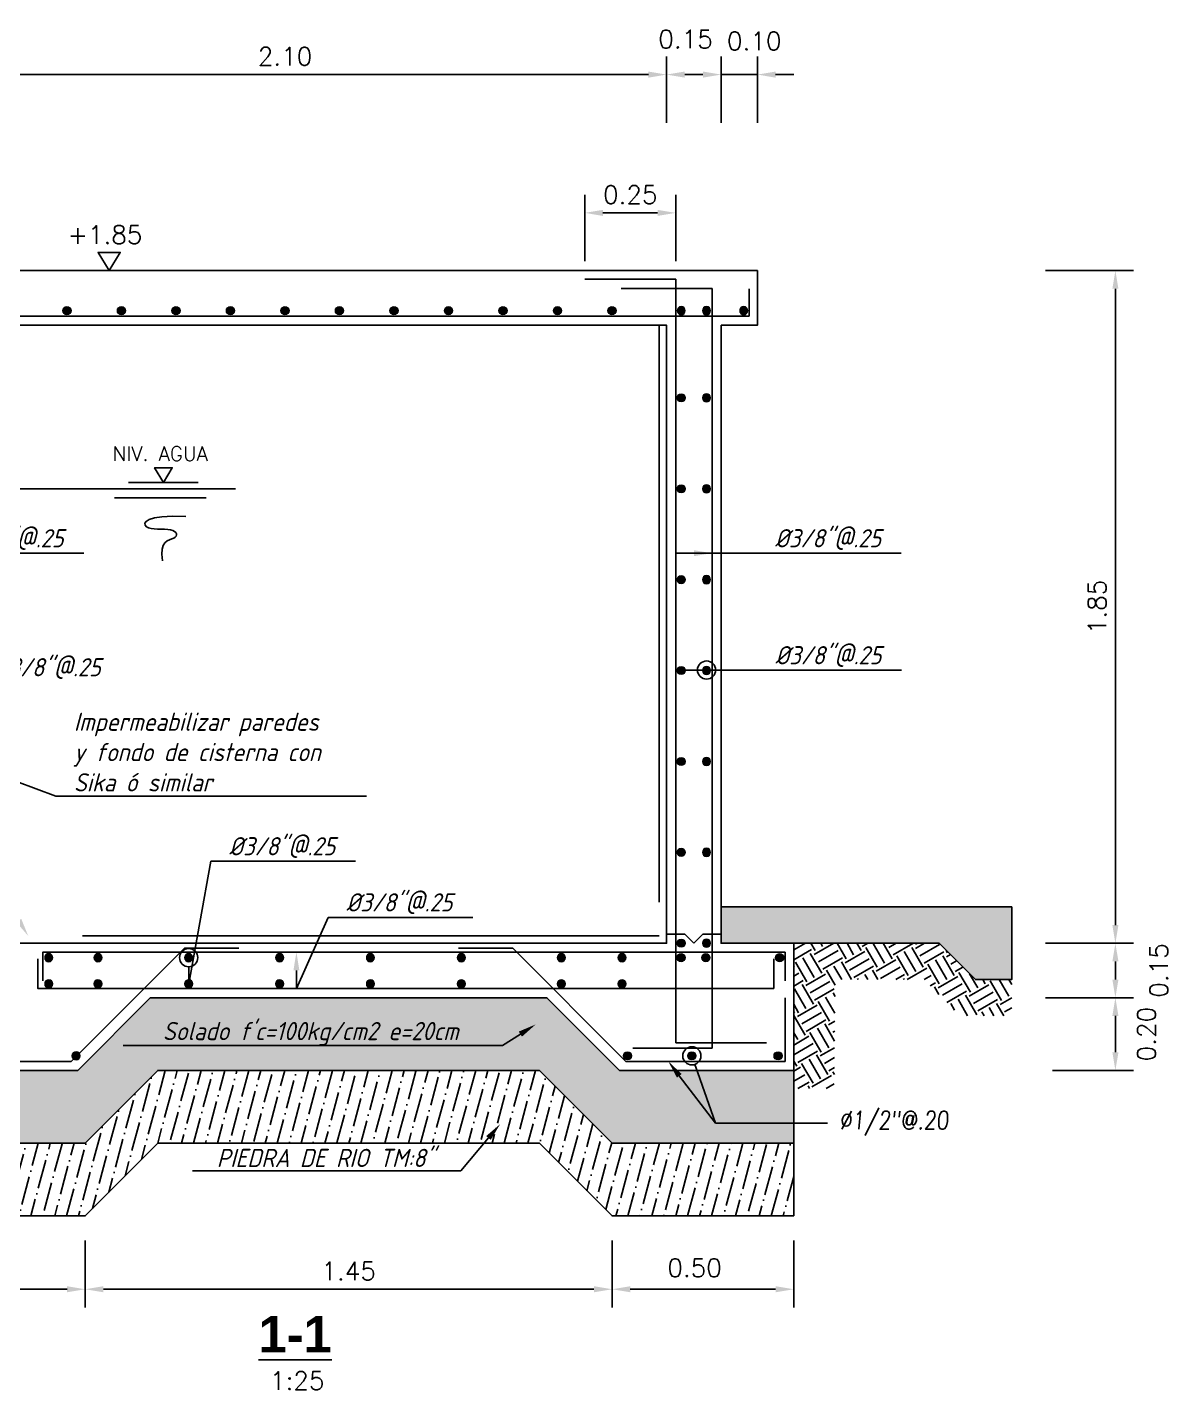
# Model space of a CAD drawing. Header units: metres. Extents: x -90 to 2507, y -28 to 972.
# Drawn here: x -73.542 to -70.395, y -6.942 to -3.194 of the extents above; entities that cross this region are included whole.
import ezdxf
from ezdxf import colors
from ezdxf.entities.mleader import LeaderData, LeaderLine
from ezdxf.enums import TextEntityAlignment as Align
from ezdxf.math import Vec2, Vec3

# ---------------------------------------------------------------- set-up
doc = ezdxf.new("R2010")
doc.units = ezdxf.units.M
doc.linetypes.add('HIDDEN', pattern=[9.525, 6.35, -3.175])
for name, color, linetype in [('A-NIVELES', 7, 'Continuous'), ('A-PISO', 9, 'Continuous'), ('C-CASCO-01', 1, 'Continuous'), ('C-FIERRO-04', 4, 'Continuous'), ('G-achurado', 9, 'Continuous'), ('G-acotado', 8, 'Continuous'), ('G-proyecciones', 2, 'HIDDEN'), ('G-textos-notas', 7, 'Continuous'), ('G-textos-titulos', 4, 'Continuous')]:
    doc.layers.add(name, color=color, linetype=linetype)
doc.layers.add('C - SECCIONES - REFUERZOS', color=8, linetype='Continuous', lineweight=20)
doc.styles.add('01COTAS', font='romans.shx')
doc.styles.add('2-NOTAS', font='romans.shx', dxfattribs={"height": 0.004})
doc.styles.add('25-NOTAS', font='romans.shx', dxfattribs={"height": 0.05})
doc.styles.add('25-TITULO', font='arialbd.ttf', dxfattribs={"height": 0.1})
doc.styles.add('PRISMA-TEXTOS-GENERALES', font='isocp.shx', dxfattribs={"oblique": 15})
doc.styles.add('ROMANS', font='romans.shx')
doc.dimstyles.new('DIM-25-PLANTA', dxfattribs={"dimscale": 0.025, "dimtxt": 2, "dimasz": 2, "dimexe": 2, "dimexo": 2, "dimgap": 1, "dimtad": 1, "dimzin": 1, "dimdsep": 46, "dimtxsty": '01COTAS', "dimcen": 25, "dimclrd": 256, "dimclre": 256, "dimclrt": 7, "dimadec": 0, "dimazin": 0, "dimtfac": 1, "dimtmove": 2, "dimatfit": 3, "dimfxl": 1, "dimtolj": 1, "dimtzin": 0, "dimarcsym": 0})

# ---------------------------------------------------------------- blocks, each defined once
blk = doc.blocks.new('_DotBlank')
at = {"color": 0, "linetype": 'ByBlock', "lineweight": -2}
blk.add_line((-0.5, 0), (-1, 0), dxfattribs=at)
blk.add_circle((0, 0), 0.5, dxfattribs=at)
blk = doc.blocks.new('*D352')
at = {"layer": 'Defpoints', "color": 0, "transparency": 16777216}
for p in [(-70.7896, -5.8639), (-70.5472, -5.8639), (-70.77, -6.0639)]:
    blk.add_point(p, dxfattribs=at)
at = {"layer": 'G-acotado', "lineweight": -2, "transparency": 16777216}
for p, q in [((-70.7396, -5.8639), (-70.4972, -5.8639)), ((-70.5472, -6.0139), (-70.5472, -5.9139)), ((-70.72, -6.0639), (-70.4972, -6.0639))]:
    blk.add_line(p, q, dxfattribs=at)
at = {"layer": 'G-acotado', "transparency": 16777216}
for points in [[(-70.5555, -5.9139), (-70.5388, -5.9139), (-70.5472, -5.8639)], [(-70.5555, -6.0139), (-70.5388, -6.0139), (-70.5472, -6.0639)]]:
    blk.add_solid(points, dxfattribs=at)
at = {"layer": 'G-acotado', "color": 7, "transparency": 16777216, "insert": (-70.4616, -5.9639), "char_height": 0.05, "attachment_point": 5, "rotation": 90, "style": '01COTAS'}
blk.add_mtext('\\A1;0.20', dxfattribs=at)
blk = doc.blocks.new('*D353')
at = {"layer": 'Defpoints', "color": 0, "transparency": 16777216}
for p in [(-70.7896, -5.7139), (-70.5472, -5.7139), (-70.7896, -5.8639)]:
    blk.add_point(p, dxfattribs=at)
at = {"layer": 'G-acotado', "lineweight": -2, "transparency": 16777216}
for p, q in [((-70.7396, -5.7139), (-70.4972, -5.7139)), ((-70.5472, -5.8139), (-70.5472, -5.7639)), ((-70.7396, -5.8639), (-70.4972, -5.8639))]:
    blk.add_line(p, q, dxfattribs=at)
at = {"layer": 'G-acotado', "transparency": 16777216}
for points in [[(-70.5555, -5.7639), (-70.5388, -5.7639), (-70.5472, -5.7139)], [(-70.5555, -5.8139), (-70.5388, -5.8139), (-70.5472, -5.8639)]]:
    blk.add_solid(points, dxfattribs=at)
at = {"layer": 'G-acotado', "color": 7, "transparency": 16777216, "insert": (-70.4276, -5.7889), "char_height": 0.05, "attachment_point": 5, "rotation": 90, "style": '01COTAS'}
blk.add_mtext('\\A1;0.15', dxfattribs=at)
blk = doc.blocks.new('PUNTO FIERRO')
at = {"layer": 'C - SECCIONES - REFUERZOS', "const_width": 0.0125}
blk.add_lwpolyline([(-0.00625, 0, 1), (0.00625, 0, 1)], format="xyb", close=True, dxfattribs=at)
at = {"layer": 'C - SECCIONES - REFUERZOS'}
blk.add_circle((0, 0), 0.0125, dxfattribs=at)
blk = doc.blocks.new('*D359')
at = {"layer": 'Defpoints', "color": 0, "transparency": 16777216}
for p in [(-74.2324, -6.482), (-73.3824, -6.482), (-73.3824, -6.6657)]:
    blk.add_point(p, dxfattribs=at)
at = {"layer": 'G-acotado', "lineweight": -2, "transparency": 16777216}
for p, q in [((-74.2324, -6.532), (-74.2324, -6.7157)), ((-73.3824, -6.532), (-73.3824, -6.7157)), ((-74.1824, -6.6657), (-73.4324, -6.6657))]:
    blk.add_line(p, q, dxfattribs=at)
at = {"layer": 'G-acotado', "transparency": 16777216}
for points in [[(-74.1824, -6.6574), (-74.1824, -6.6741), (-74.2324, -6.6657)], [(-73.4324, -6.6574), (-73.4324, -6.6741), (-73.3824, -6.6657)]]:
    blk.add_solid(points, dxfattribs=at)
at = {"layer": 'G-acotado', "color": 7, "transparency": 16777216, "insert": (-73.8074, -6.6157), "char_height": 0.05, "attachment_point": 5, "style": '01COTAS'}
blk.add_mtext('\\A1;0.85', dxfattribs=at)
blk = doc.blocks.new('ARTIGAL EST E01E35 160414 MUROS REVISADOS$0$PUNTO FIERRO')
at = {"layer": 'C - SECCIONES - REFUERZOS', "const_width": 0.0125}
blk.add_lwpolyline([(-0.00625, 0, 1), (0.00625, 0, 1)], format="xyb", close=True, dxfattribs=at)
at = {"layer": 'C - SECCIONES - REFUERZOS'}
blk.add_circle((0, 0), 0.0125, dxfattribs=at)
blk = doc.blocks.new('REFUERZO')
at = {"layer": 'C - SECCIONES - REFUERZOS'}
blk.add_circle((-120.1774, -135.1279), 0.0112, dxfattribs=at)
at = {"layer": 'C - SECCIONES - REFUERZOS', "xscale": 0.900000000372529, "yscale": 0.900000000372529, "zscale": 0.900000000372529, "rotation": 180}
blk.add_blockref('ARTIGAL EST E01E35 160414 MUROS REVISADOS$0$PUNTO FIERRO', (-120.1774, -135.1279), dxfattribs=at)
blk = doc.blocks.new('*D360')
at = {"layer": 'Defpoints', "color": 0, "transparency": 16777216}
for p in [(-71.9324, -6.482), (-71.4324, -6.482), (-71.9324, -6.6657)]:
    blk.add_point(p, dxfattribs=at)
at = {"layer": 'G-acotado', "lineweight": -2, "transparency": 16777216}
for p, q in [((-71.9324, -6.532), (-71.9324, -6.7157)), ((-71.4324, -6.532), (-71.4324, -6.7157)), ((-71.4824, -6.6657), (-71.8824, -6.6657))]:
    blk.add_line(p, q, dxfattribs=at)
at = {"layer": 'G-acotado', "transparency": 16777216}
for points in [[(-71.8824, -6.6574), (-71.8824, -6.6741), (-71.9324, -6.6657)], [(-71.4824, -6.6574), (-71.4824, -6.6741), (-71.4324, -6.6657)]]:
    blk.add_solid(points, dxfattribs=at)
at = {"layer": 'G-acotado', "color": 7, "transparency": 16777216, "insert": (-71.7052, -6.6069), "char_height": 0.05, "attachment_point": 5, "style": '01COTAS'}
blk.add_mtext('\\A1;0.50', dxfattribs=at)
blk = doc.blocks.new('*D361')
at = {"layer": 'Defpoints', "color": 0, "transparency": 16777216}
for p in [(-73.3824, -6.482), (-71.9324, -6.482), (-71.9324, -6.6657)]:
    blk.add_point(p, dxfattribs=at)
at = {"layer": 'G-acotado', "lineweight": -2, "transparency": 16777216}
for p, q in [((-73.3824, -6.532), (-73.3824, -6.7157)), ((-71.9324, -6.532), (-71.9324, -6.7157)), ((-73.3324, -6.6657), (-71.9824, -6.6657))]:
    blk.add_line(p, q, dxfattribs=at)
at = {"layer": 'G-acotado', "transparency": 16777216}
for points in [[(-73.3324, -6.6574), (-73.3324, -6.6741), (-73.3824, -6.6657)], [(-71.9824, -6.6574), (-71.9824, -6.6741), (-71.9324, -6.6657)]]:
    blk.add_solid(points, dxfattribs=at)
at = {"layer": 'G-acotado', "color": 7, "transparency": 16777216, "insert": (-72.6574, -6.6157), "char_height": 0.05, "attachment_point": 5, "style": '01COTAS'}
blk.add_mtext('\\A1;1.45', dxfattribs=at)
blk = doc.blocks.new('*D374')
at = {"layer": 'Defpoints', "color": 0, "transparency": 16777216}
for p in [(-71.7824, -3.3246), (-73.8824, -3.5073), (-71.7824, -3.5073)]:
    blk.add_point(p, dxfattribs=at)
at = {"layer": 'G-acotado', "lineweight": -2, "transparency": 16777216}
for p, q in [((-73.8824, -3.4573), (-73.8824, -3.2746)), ((-71.7824, -3.4573), (-71.7824, -3.2746)), ((-73.8324, -3.3246), (-71.8324, -3.3246))]:
    blk.add_line(p, q, dxfattribs=at)
at = {"layer": 'G-acotado', "transparency": 16777216}
for points in [[(-73.8324, -3.3163), (-73.8324, -3.333), (-73.8824, -3.3246)], [(-71.8324, -3.3163), (-71.8324, -3.333), (-71.7824, -3.3246)]]:
    blk.add_solid(points, dxfattribs=at)
at = {"layer": 'G-acotado', "color": 7, "transparency": 16777216, "insert": (-72.8324, -3.2746), "char_height": 0.05, "attachment_point": 5, "style": '01COTAS'}
blk.add_mtext('\\A1;2.10', dxfattribs=at)
blk = doc.blocks.new('*D377')
at = {"layer": 'Defpoints', "color": 0, "transparency": 16777216}
for p in [(-70.7896, -3.8639), (-70.5472, -3.8639), (-70.7896, -5.7139)]:
    blk.add_point(p, dxfattribs=at)
at = {"layer": 'G-acotado', "lineweight": -2, "transparency": 16777216}
for p, q in [((-70.7396, -3.8639), (-70.4972, -3.8639)), ((-70.5472, -5.6639), (-70.5472, -3.9139)), ((-70.7396, -5.7139), (-70.4972, -5.7139))]:
    blk.add_line(p, q, dxfattribs=at)
at = {"layer": 'G-acotado', "transparency": 16777216}
for points in [[(-70.5555, -3.9139), (-70.5388, -3.9139), (-70.5472, -3.8639)], [(-70.5555, -5.6639), (-70.5388, -5.6639), (-70.5472, -5.7139)]]:
    blk.add_solid(points, dxfattribs=at)
at = {"layer": 'G-acotado', "color": 7, "transparency": 16777216, "insert": (-70.5972, -4.7889), "char_height": 0.05, "attachment_point": 5, "rotation": 90, "style": '01COTAS'}
blk.add_mtext('\\A1;1.85', dxfattribs=at)
blk = doc.blocks.new('*D564')
at = {"layer": 'Defpoints', "color": 0, "transparency": 16777216}
for p in [(-72.0074, -3.705), (-72.0074, -3.8877), (-71.7574, -3.8877)]:
    blk.add_point(p, dxfattribs=at)
at = {"layer": 'G-acotado', "lineweight": -2, "transparency": 16777216}
for p, q in [((-72.0074, -3.8377), (-72.0074, -3.655)), ((-71.7574, -3.8377), (-71.7574, -3.655)), ((-71.8074, -3.705), (-71.9574, -3.705))]:
    blk.add_line(p, q, dxfattribs=at)
at = {"layer": 'G-acotado', "transparency": 16777216}
for points in [[(-71.9574, -3.6967), (-71.9574, -3.7134), (-72.0074, -3.705)], [(-71.8074, -3.6967), (-71.8074, -3.7134), (-71.7574, -3.705)]]:
    blk.add_solid(points, dxfattribs=at)
at = {"layer": 'G-acotado', "color": 7, "transparency": 16777216, "insert": (-71.8824, -3.655), "char_height": 0.05, "attachment_point": 5, "style": '01COTAS'}
blk.add_mtext('\\A1;0.25', dxfattribs=at)
blk = doc.blocks.new('*D357')
at = {"layer": 'Defpoints', "color": 0, "transparency": 16777216}
for p in [(-71.7824, -3.3246), (-71.7824, -3.5073), (-71.6324, -3.5073)]:
    blk.add_point(p, dxfattribs=at)
at = {"layer": 'G-acotado', "lineweight": -2, "transparency": 16777216}
for p, q in [((-71.7824, -3.4573), (-71.7824, -3.2746)), ((-71.6324, -3.4573), (-71.6324, -3.2746)), ((-71.6824, -3.3246), (-71.7324, -3.3246))]:
    blk.add_line(p, q, dxfattribs=at)
at = {"layer": 'G-acotado', "transparency": 16777216}
for points in [[(-71.7324, -3.3163), (-71.7324, -3.333), (-71.7824, -3.3246)], [(-71.6824, -3.3163), (-71.6824, -3.333), (-71.6324, -3.3246)]]:
    blk.add_solid(points, dxfattribs=at)
at = {"layer": 'G-acotado', "color": 7, "transparency": 16777216, "insert": (-71.7302, -3.2272), "char_height": 0.05, "attachment_point": 5, "style": '01COTAS'}
blk.add_mtext('\\A1;0.15', dxfattribs=at)
blk = doc.blocks.new('*D358')
at = {"layer": 'Defpoints', "color": 0, "transparency": 16777216}
for p in [(-71.6324, -3.3246), (-71.6324, -3.5073), (-71.5324, -3.5073)]:
    blk.add_point(p, dxfattribs=at)
at = {"layer": 'G-acotado', "lineweight": -2, "transparency": 16777216}
for p, q in [((-71.6324, -3.4573), (-71.6324, -3.2746)), ((-71.5324, -3.4573), (-71.5324, -3.2746)), ((-71.6824, -3.3246), (-71.7324, -3.3246)), ((-71.5324, -3.3246), (-71.6324, -3.3246)), ((-71.4824, -3.3246), (-71.4324, -3.3246))]:
    blk.add_line(p, q, dxfattribs=at)
at = {"layer": 'G-acotado', "transparency": 16777216}
for points in [[(-71.6824, -3.3163), (-71.6824, -3.333), (-71.6324, -3.3246)], [(-71.4824, -3.3163), (-71.4824, -3.333), (-71.5324, -3.3246)]]:
    blk.add_solid(points, dxfattribs=at)
at = {"layer": 'G-acotado', "color": 7, "transparency": 16777216, "insert": (-71.5412, -3.2323), "char_height": 0.05, "attachment_point": 5, "style": '01COTAS'}
blk.add_mtext('\\A1;0.10', dxfattribs=at)
blk = doc.blocks.new('NIVEL-CORTE')
at = {"color": 1}
blk.add_line((-4.79, 0), (4.79, 0), dxfattribs=at)
blk.add_lwpolyline([(0, 0), (-1.22, 2.01), (1.22, 2.01), (0, 0)])
at = {"style": 'ROMANS'}
blk.add_attdef('+1.50', text='', height=2, dxfattribs=at).set_placement((-0.45, 2.95), align=Align.CENTER)

msp = doc.modelspace()

# ---------------------------------------------------------------- hatches: boundary and pattern name
at = {"layer": 'G-achurado'}
h = msp.add_hatch(dxfattribs=at)
h.set_pattern_fill('AR-SAND', color=256, scale=0.025, angle=45)
h.set_pattern_definition([(82.5, (10.29729, 2.16734), (-0.03517533, 0.032948178), [0, -0.038, 0, -0.0425, 0, -0.040625]), (52.5, (10.29729, 2.16734), (-0.01860344, 0.081174493), [0, -0.0205, 0, -0.03425, 0, -0.013125]), (12.5, (10.275546, 2.145596), (0.054950732, 0.05515081), [0, -0.0125, 0, -0.045, 0, -0.05875]), (2.5, (10.275546, 2.145596), (0.037626054, 0.06865657), [0, -0.00625, 0, -0.0295, 0, -0.03375])])
edge = h.paths.add_edge_path()
edge.add_line((-71.6324, -4.0139), (-71.6324, -5.7139))
edge.add_line((-71.6324, -5.7139), (-71.0326, -5.7139))
edge.add_line((-71.0326, -5.7139), (-70.9326, -5.8139))
edge.add_line((-70.9326, -5.8139), (-70.8326, -5.8139))
edge.add_line((-70.8326, -5.8139), (-70.8326, -5.6139))
edge.add_line((-70.8326, -5.6139), (-71.6326, -5.6139))
h = msp.add_hatch(dxfattribs=at)
h.set_pattern_fill('EARTH', color=256, scale=0.25, angle=30)
h.set_pattern_definition([(30, (10.29729, 2.16734), (0.02287659, 0.08537659), [0.0625, -0.0625]), (30, (10.28557, 2.18764), (0.02287659, 0.08537659), [0.0625, -0.0625]), (30, (10.27385, 2.207935), (0.02287659, 0.08537659), [0.0625, -0.0625]), (120, (10.27671, 2.218607), (-0.08537659, 0.02287659), [0.0625, -0.0625]), (120, (10.29701, 2.230325), (-0.08537659, 0.02287659), [0.0625, -0.0625]), (120, (10.317306, 2.242044), (-0.08537659, 0.02287659), [0.0625, -0.0625])])
h.paths.add_polyline_path([(-71.4324, -6.1139), (-71.4324, -5.7639), (-71.4324, -5.7139), (-71.0326, -5.7139), (-70.9326, -5.8139), (-70.8326, -5.8139), (-70.8326, -5.9139), (-70.9741, -5.9139), (-71.0741, -5.8139), (-71.3183, -5.8139), (-71.321, -6.1139)])
h = msp.add_hatch(dxfattribs=at)
h.set_pattern_fill('AR-SAND', color=256, scale=0.025, angle=45)
h.set_pattern_definition([(82.5, (11.226564, 2.26734), (-0.03517533, 0.032948178), [0, -0.038, 0, -0.0425, 0, -0.040625]), (52.5, (11.226564, 2.26734), (-0.01860344, 0.081174493), [0, -0.0205, 0, -0.03425, 0, -0.013125]), (12.5, (11.20482, 2.245596), (0.054950732, 0.05515081), [0, -0.0125, 0, -0.045, 0, -0.05875]), (2.5, (11.20482, 2.245596), (0.037626054, 0.06865657), [0, -0.00625, 0, -0.0295, 0, -0.03375])])
h.paths.add_polyline_path([(-71.4324, -6.0639), (-71.9117, -6.0639), (-72.1118, -5.8639), (-73.2034, -5.8639), (-73.4032, -6.0639), (-74.2324, -6.0639), (-74.2325, -6.2639), (-73.3823, -6.2639), (-73.1826, -6.0639), (-72.1325, -6.0639), (-71.9324, -6.2639), (-71.4324, -6.2639)])
h = msp.add_hatch(dxfattribs=at)
h.set_pattern_fill('ANSI36', color=256, scale=0.01, angle=30)
h.set_pattern_definition([(75, (0, -0.2), (-0.016287512, 0.061886758), [0.079375, -0.015875, 0, -0.015875])])
h.paths.add_polyline_path([(-71.4324, -6.2639), (-71.9324, -6.2639), (-72.1325, -6.0639), (-73.1826, -6.0639), (-73.3824, -6.2639), (-74.2324, -6.2639), (-74.2326, -6.4639), (-73.3824, -6.4639), (-73.1826, -6.2639), (-72.1325, -6.2639), (-71.9324, -6.4639), (-71.4324, -6.4639)])

# ---------------------------------------------------------------- linework, layer by layer
at = {"layer": 'A-PISO'}
for p, q in [((-72.9689, -4.4639), (-73.3863, -4.4639)), ((-73.05, -4.4885), (-73.3023, -4.4885))]:
    msp.add_line(p, q, dxfattribs=at)
msp.add_lwpolyline([(-73.1054, -4.5403), (-73.1426, -4.5394), (-73.1712, -4.5408), (-73.1921, -4.5439), (-73.2063, -4.5483), (-73.2146, -4.5535), (-73.2181, -4.5589), (-73.2176, -4.5639), (-73.2141, -4.5682), (-73.2084, -4.5712), (-73.201, -4.573), (-73.1925, -4.5741), (-73.1832, -4.5747), (-73.1736, -4.5749), (-73.1642, -4.5752), (-73.1554, -4.5757), (-73.1476, -4.5768), (-73.1413, -4.5787), (-73.1364, -4.5812), (-73.1331, -4.5841), (-73.1312, -4.5874), (-73.1308, -4.5907), (-73.132, -4.594), (-73.1346, -4.5971), (-73.1386, -4.5998), (-73.1441, -4.602), (-73.1504, -4.6043), (-73.1569, -4.6075), (-73.1629, -4.6123), (-73.1678, -4.6195), (-73.171, -4.6297), (-73.1719, -4.6438), (-73.1697, -4.6624)], dxfattribs=at)
at = {"layer": 'C-CASCO-01'}
for p, q in [((-74.1324, -3.8639), (-71.5324, -3.8639)), ((-71.7824, -4.0139), (-73.8824, -4.0139)), ((-73.8824, -4.4639), (-73.2271, -4.4639)), ((-71.4324, -5.7139), (-71.6324, -5.7139)), ((-71.6324, -5.7139), (-71.4324, -5.7139)), ((-71.4324, -5.7139), (-71.4324, -6.4639))]:
    msp.add_line(p, q, dxfattribs=at)
for points in [[(-71.6324, -4.0139), (-71.5324, -4.0139), (-71.5324, -3.8639), (-71.5324, -3.8639)], [(-71.7824, -4.0139), (-71.7824, -4.0139), (-71.7824, -5.7139), (-73.5824, -5.7139), (-73.5824, -5.8639), (-73.8824, -5.8639), (-73.8824, -5.7639)], [(-71.6324, -4.0139), (-71.6324, -5.7139), (-71.0326, -5.7139), (-70.9326, -5.8139), (-70.8326, -5.8139), (-70.8326, -5.6139), (-71.6326, -5.6139)], [(-71.4324, -6.0639), (-71.9117, -6.0639), (-72.1118, -5.8639), (-73.2034, -5.8639), (-73.4032, -6.0639), (-74.2324, -6.0639)], [(-71.4324, -6.2639), (-71.9324, -6.2639), (-72.1325, -6.0639), (-73.1826, -6.0639), (-73.3824, -6.2639), (-74.2324, -6.2639)], [(-71.4324, -6.4639), (-71.9324, -6.4639), (-72.1325, -6.2639), (-73.1826, -6.2639), (-73.3824, -6.4639), (-74.2324, -6.4639)]]:
    msp.add_lwpolyline(points, dxfattribs=at)
at = {"layer": 'C-FIERRO-04'}
for p, q in [((-71.7574, -3.8877), (-72.0074, -3.8877)), ((-71.7574, -5.9878), (-71.7574, -3.8877)), ((-71.6574, -3.9127), (-71.9074, -3.9127)), ((-71.6574, -6.0025), (-71.6574, -3.9127)), ((-71.5554, -3.9139), (-71.5554, -3.9889)), ((-74.1094, -3.9889), (-71.5554, -3.9889)), ((-71.4873, -5.8389), (-71.4873, -5.7572)), ((-71.4564, -5.7389), (-71.4564, -5.8173)), ((-71.4564, -6.0389), (-71.4564, -5.864)), ((-71.5074, -5.9878), (-71.7574, -5.9878)), ((-71.6574, -6.0025), (-71.8753, -6.0025))]:
    msp.add_line(p, q, dxfattribs=at)
for points in [[(-72.9599, -5.7278), (-73.1096, -5.7278), (-73.4208, -6.0389), (-74.2084, -6.0389)], [(-72.3552, -5.7278), (-72.2055, -5.7278), (-71.8943, -6.0389), (-71.4564, -6.0389)], [(-71.4873, -5.8389), (-73.5126, -5.8389), (-73.5126, -5.7572)], [(-71.4564, -5.7389), (-73.4992, -5.7389), (-73.4992, -5.8173)]]:
    msp.add_lwpolyline(points, dxfattribs=at)
at = {"layer": 'G-proyecciones', "linetype": 'HIDDEN', "ltscale": 0.25}
for points in [[(-71.8024, -4.0139), (-71.8024, -5.6939), (-73.6024, -5.6939), (-73.6024, -5.8439), (-73.8674, -5.8439), (-73.8674, -4.0139)], [(-71.6324, -5.6889), (-71.6824, -5.6889), (-71.7074, -5.7139), (-71.7074, -5.7139), (-71.7324, -5.6889), (-71.7824, -5.6889)]]:
    msp.add_lwpolyline(points, dxfattribs=at)

# ---------------------------------------------------------------- block references
at = {"layer": 'A-NIVELES'}
for p, xscale, yscale, zscale, values in [((-73.3167, -3.8639), 0.025, 0.025, 0.025, {'+1.50': '+1.85'}), ((-73.1672, -4.4464), 0.02, 0.02, 0.02, {'+1.50': 'NIV. AGUA'})]:
    msp.add_blockref('NIVEL-CORTE', p, dxfattribs=dict(at, xscale=xscale, yscale=yscale, zscale=zscale)).add_auto_attribs(values)
at = {"layer": 'C - SECCIONES - REFUERZOS', "yscale": 0.900000000372529, "zscale": 0.900000000372529}
for p, xscale, rotation in [((-73.4328, -3.9739), 0.900000000372529, 90.00000000000001), ((-73.2828, -3.9739), 0.900000000372529, 90.00000000000001), ((-73.1328, -3.9739), 0.900000000372529, 90.00000000000001), ((-72.9828, -3.9739), 0.900000000372529, 90.00000000000001), ((-72.8328, -3.9739), 0.900000000372529, 90.00000000000001), ((-72.6828, -3.9739), 0.900000000372529, 90.00000000000001), ((-72.5328, -3.9739), 0.900000000372529, 90.00000000000001), ((-72.3828, -3.9739), 0.900000000372529, 90.00000000000001), ((-72.2328, -3.9739), 0.900000000372529, 90.00000000000001), ((-72.0828, -3.9739), 0.900000000372529, 90.00000000000001), ((-71.9328, -3.9739), 0.900000000372529, 90.00000000000001), ((-71.7421, -3.9739), -0.900000000372529, 270), ((-71.6724, -3.9739), -0.900000000372529, 270), ((-71.57, -3.9739), -0.900000000372529, 270), ((-71.7424, -4.2139), 0.900000000372529, 90.00000000000001), ((-71.6724, -4.2139), -0.900000000372529, 270), ((-71.7424, -4.4639), 0.900000000372529, 90.00000000000001), ((-71.6724, -4.4639), -0.900000000372529, 270), ((-71.7424, -4.7139), 0.900000000372529, 90.00000000000001), ((-71.6724, -4.7139), -0.900000000372529, 270), ((-71.7424, -4.9639), 0.900000000372529, 90.00000000000001), ((-71.6724, -4.9639), -0.900000000372529, 270), ((-71.7424, -5.2139), 0.900000000372529, 90.00000000000001), ((-71.6724, -5.2139), -0.900000000372529, 270), ((-71.7424, -5.4639), 0.900000000372529, 90.00000000000001), ((-71.6724, -5.4639), -0.900000000372529, 270), ((-71.7424, -5.7139), 0.900000000372529, 90.00000000000001), ((-71.6724, -5.7139), -0.900000000372529, 270)]:
    msp.add_blockref('PUNTO FIERRO', p, dxfattribs=dict(at, xscale=xscale, rotation=rotation))
at = {"layer": 'C - SECCIONES - REFUERZOS', "xscale": -1}
for p in [(-193.6602, 129.3743), (-193.5249, 129.3743), (-193.2749, 129.3743), (-193.0249, 129.3743), (-192.7749, 129.3743), (-192.5249, 129.3743), (-192.2495, 129.3743), (-192.0823, 129.3743), (-193.6602, 129.3024), (-193.5249, 129.3024), (-193.2749, 129.3024), (-193.0249, 129.3024), (-192.7749, 129.3024), (-192.5249, 129.3024), (-192.2495, 129.3024), (-192.0823, 129.3024), (-193.585, 129.1042)]:
    msp.add_blockref('REFUERZO', p, dxfattribs=at)
at = {"layer": 'C - SECCIONES - REFUERZOS'}
for p in [(48.4347, 129.3743), (48.5032, 129.3743), (48.7061, 129.3743), (48.2873, 129.1042), (48.4645, 129.1042), (48.7019, 129.1042)]:
    msp.add_blockref('REFUERZO', p, dxfattribs=at)

# ---------------------------------------------------------------- texts
at = {"layer": 'G-textos-notas', "style": '25-NOTAS'}
msp.add_text('1:25', height=0.05, dxfattribs=at).set_placement((-72.799, -6.9172), align=Align.MIDDLE_CENTER)
at = {"layer": 'G-textos-titulos', "insert": (-72.8047, -6.7895, 0), "char_height": 0.1, "attachment_point": 5, "style": '25-TITULO'}
msp.add_mtext('{\\L1-1}', dxfattribs=at)

# ---------------------------------------------------------------- dimensions: what is measured, and where the dimension line sits
at = {"layer": 'G-acotado'}
for base, p1, p2, angle, picture, middle in [((-71.7824, -3.3246), (-71.6324, -3.5073), (-71.7824, -3.5073), 180, '*D357', (-71.7302, -3.2272)), ((-71.6324, -3.3246), (-71.5324, -3.5073), (-71.6324, -3.5073), 180, '*D358', (-71.5412, -3.2323)), ((-70.5472, -5.7139), (-70.7896, -5.8639), (-70.7896, -5.7139), 90, '*D353', (-70.4276, -5.7889)), ((-70.5472, -5.8639), (-70.77, -6.0639), (-70.7896, -5.8639), 90, '*D352', (-70.4616, -5.9639)), ((-71.9324, -6.6657), (-71.4324, -6.482), (-71.9324, -6.482), 180, '*D360', (-71.7052, -6.6069))]:
    dim = msp.add_linear_dim(base=base, p1=p1, p2=p2, angle=angle, dimstyle='DIM-25-PLANTA', dxfattribs=at)
    dim.commit()
    dim.dimension.update_dxf_attribs({"geometry": picture, "text_midpoint": middle, "dimtype": 160})
for base, p1, p2, picture, middle in [((-71.7824, -3.3246), (-73.8824, -3.5073), (-71.7824, -3.5073), '*D374', (-72.8324, -3.2746)), ((-73.3824, -6.6657), (-74.2324, -6.482), (-73.3824, -6.482), '*D359', (-73.8074, -6.6157)), ((-71.9324, -6.6657), (-73.3824, -6.482), (-71.9324, -6.482), '*D361', (-72.6574, -6.6157))]:
    dim = msp.add_linear_dim(base=base, p1=p1, p2=p2, dimstyle='DIM-25-PLANTA', dxfattribs=at)
    dim.commit()
    dim.dimension.update_dxf_attribs({"geometry": picture, "text_midpoint": middle})
for base, p1, p2, angle, picture, middle in [((-72.0074, -3.705), (-71.7574, -3.8877), (-72.0074, -3.8877), 180, '*D564', (-71.8824, -3.655)), ((-70.5472, -3.8639), (-70.7896, -5.7139), (-70.7896, -3.8639), 90, '*D377', (-70.5972, -4.7889))]:
    dim = msp.add_linear_dim(base=base, p1=p1, p2=p2, angle=angle, dimstyle='DIM-25-PLANTA', dxfattribs=at)
    dim.commit()
    dim.dimension.update_dxf_attribs({"geometry": picture, "text_midpoint": middle})

# ---------------------------------------------------------------- leaders
ml = msp.add_multileader_mtext('Standard', dxfattribs=at)
ml.set_content('\\A1;{\\C1;%%C3/8"@.25}', color=256, style='PRISMA-TEXTOS-GENERALES')
ml.set_leader_properties(color=256, linetype='ByLayer', lineweight=-1)
ml.build(insert=Vec2(0, 0))
ml.multileader.update_dxf_attribs({"text_left_attachment_type": 5, "text_right_attachment_type": 5, "dogleg_length": 0.05, "arrow_head_size": 0.05})
ctx = ml.context
ctx.base_point, ctx.char_height, ctx.arrow_head_size, ctx.landing_gap_size, ctx.plane_origin = Vec3(-73.7677, -4.6411), 0.05, 0.05, 0.0333, Vec3(-73.9239, -4.7221)
ctx.left_attachment, ctx.right_attachment = 5, 5
notes = []
notes.append((ctx, [(0, (1, 1, 0), (-73.7844, -4.6411), (1, 0), 0.0167, [(1, [(-73.9074, -4.6411), (-74.0074, -4.6411)], 0, [])])]))
ctx.mtext.insert, ctx.mtext.flow_direction = Vec3(-73.7344, -4.575), 5
ml = msp.add_multileader_mtext('Standard', dxfattribs=at)
ml.set_content('\\A1;{\\C1;%%C3/8"@.25}', color=256, style='PRISMA-TEXTOS-GENERALES')
ml.set_leader_properties(color=256, linetype='ByLayer', lineweight=-1)
ml.build(insert=Vec2(0, 0))
ml.multileader.update_dxf_attribs({"text_left_attachment_type": 5, "text_right_attachment_type": 5, "dogleg_length": 0.05, "arrow_head_size": 0.05})
ctx = ml.context
ctx.base_point, ctx.char_height, ctx.arrow_head_size, ctx.landing_gap_size, ctx.plane_origin = Vec3(-71.5177, -4.6411), 0.05, 0.05, 0.0333, Vec3(-71.6739, -4.7221)
ctx.left_attachment, ctx.right_attachment = 5, 5
notes.append((ctx, [(0, (1, 1, 0), (-71.5344, -4.6411), (1, 0), 0.0167, [(1, [(-71.6574, -4.6411), (-71.7574, -4.6411)], 0, [])])]))
ctx.mtext.insert, ctx.mtext.flow_direction = Vec3(-71.4844, -4.575), 5
ml = msp.add_multileader_mtext('Standard', dxfattribs=at)
ml.set_content('\\A1;{\\C1;%%C3/8"@.25}', color=256, style='PRISMA-TEXTOS-GENERALES')
ml.set_leader_properties(color=256, linetype='ByLayer', lineweight=-1)
ml.set_arrow_properties(name='DOTBLANK')
ml.build(insert=Vec2(0, 0))
ml.multileader.update_dxf_attribs({"text_left_attachment_type": 5, "text_right_attachment_type": 5, "dogleg_length": 0.05, "arrow_head_size": 0.05})
ctx = ml.context
ctx.base_point, ctx.char_height, ctx.arrow_head_size, ctx.landing_gap_size, ctx.plane_origin = Vec3(-71.5168, -4.9629), 0.05, 0.05, 0.0333, Vec3(-71.673, -5.5899)
ctx.left_attachment, ctx.right_attachment = 5, 5
notes.append((ctx, [(0, (1, 1, 0), (-71.5335, -4.9629), (1, 0), 0.0167, [(1, [(-71.6724, -4.9625), (-71.7416, -4.9629)], 0, [])])]))
ctx.mtext.insert, ctx.mtext.flow_direction = Vec3(-71.4835, -4.8968), 5
ml = msp.add_multileader_mtext('Standard', dxfattribs=at)
ml.set_content('\\A1;{\\C1;%%C3/8"@.25}', color=256, style='PRISMA-TEXTOS-GENERALES')
ml.set_leader_properties(color=256, linetype='ByLayer', lineweight=-1)
ml.set_arrow_properties(name='DOTBLANK')
ml.build(insert=Vec2(0, 0))
ml.multileader.update_dxf_attribs({"text_right_attachment_type": 5, "dogleg_length": 0.098, "arrow_head_size": 0.05})
ctx = ml.context
ctx.base_point, ctx.char_height, ctx.arrow_head_size, ctx.landing_gap_size, ctx.plane_origin = Vec3(-73.6855, -4.9629), 0.05, 0.05, 0.0333, Vec3(-73.923, -5.5899)
ctx.right_attachment, ctx.text_align_type = 5, 2
notes.append((ctx, [(0, (1, 1, 0), (-73.7835, -4.9629), (1, 0), 0.098, [(1, [(-73.9224, -4.9625), (-73.9916, -4.9629)], 0, [])])]))
ctx.mtext.insert, ctx.mtext.alignment, ctx.mtext.flow_direction = Vec3(-73.3396, -4.9298), 3, 5
ml = msp.add_multileader_mtext('Standard', dxfattribs=at)
ml.set_content('{\\C1;Impermeabilizar paredes\\Py fondo de cisterna con\\PSika ó similar}', color=256, style='PRISMA-TEXTOS-GENERALES')
ml.set_leader_properties(color=256, linetype='ByLayer', lineweight=-1)
ml.build(insert=Vec2(0, 0))
ml.multileader.update_dxf_attribs({"text_left_attachment_type": 5, "text_right_attachment_type": 5, "dogleg_length": 0.05, "arrow_head_size": 0.05})
ctx = ml.context
ctx.base_point, ctx.char_height, ctx.arrow_head_size, ctx.landing_gap_size, ctx.plane_origin = Vec3(-73.4471, -5.309), 0.05, 0.05, 0.0333, Vec3(-73.6075, -6.8599)
ctx.left_attachment, ctx.right_attachment = 5, 5
notes.append((ctx, [(0, (1, 1, 0), (-73.4637, -5.309), (1, 0), 0.0167, [(1, [(-73.5393, -5.6939), (-73.8674, -5.1602)], 0, [])])]))
ctx.mtext.insert, ctx.mtext.flow_direction = Vec3(-73.4137, -5.0798), 5
ml = msp.add_multileader_mtext('Standard', dxfattribs=at)
ml.set_content('{\\C1;%%C3/8"@.25}', color=256, style='PRISMA-TEXTOS-GENERALES')
ml.set_leader_properties(color=256, linetype='ByLayer', lineweight=-1)
ml.set_arrow_properties(name='DOTBLANK')
ml.build(insert=Vec2(0, 0))
ml.multileader.update_dxf_attribs({"text_left_attachment_type": 5, "text_right_attachment_type": 5, "dogleg_length": 0.05, "arrow_head_size": 0.05})
ctx = ml.context
ctx.base_point, ctx.char_height, ctx.arrow_head_size, ctx.landing_gap_size, ctx.plane_origin = Vec3(-73.02, -5.4883), 0.05, 0.05, 0.0333, Vec3(-73.3199, -6.9396)
ctx.left_attachment, ctx.right_attachment = 5, 5
notes.append((ctx, [(0, (1, 1, 0), (-73.0367, -5.4883), (1, 0), 0.0167, [(1, [(-73.0977, -5.7536), (-73.0977, -5.8255)], 0, [])])]))
ctx.mtext.insert, ctx.mtext.flow_direction = Vec3(-72.9867, -5.4222), 5
ml = msp.add_multileader_mtext('Standard', dxfattribs=at)
ml.set_content('{\\C1;%%C3/8"@.25}', color=256, style='PRISMA-TEXTOS-GENERALES')
ml.set_leader_properties(color=256, linetype='ByLayer', lineweight=-1)
ml.build(insert=Vec2(0, 0))
ml.multileader.update_dxf_attribs({"text_left_attachment_type": 5, "text_right_attachment_type": 5, "dogleg_length": 0.05, "arrow_head_size": 0.05})
ctx = ml.context
ctx.base_point, ctx.char_height, ctx.arrow_head_size, ctx.landing_gap_size, ctx.plane_origin = Vec3(-72.6975, -5.6428), 0.05, 0.05, 0.0333, Vec3(-72.9234, -6.9396)
ctx.left_attachment, ctx.right_attachment = 5, 5
notes.append((ctx, [(0, (1, 1, 0), (-72.7141, -5.6428), (1, 0), 0.0167, [(1, [(-72.8012, -5.7386), (-72.8012, -5.8389)], 0, [])])]))
ctx.mtext.insert, ctx.mtext.flow_direction = Vec3(-72.6641, -5.5766), 5
ml = msp.add_multileader_mtext('Standard', dxfattribs=at)
ml.set_content("\\A1;{\\C1;Solado f'c=100kg/cm2 e=20cm}", color=256, style='PRISMA-TEXTOS-GENERALES')
ml.set_leader_properties(color=256, linetype='ByLayer', lineweight=-1)
ml.build(insert=Vec2(0, 0))
ml.multileader.update_dxf_attribs({"text_right_attachment_type": 5, "dogleg_length": 0.3081, "arrow_head_size": 0.05})
ctx = ml.context
ctx.base_point, ctx.char_height, ctx.arrow_head_size, ctx.landing_gap_size, ctx.plane_origin = Vec3(-73.2023, -5.9628), 0.05, 0.05, 0.0333, Vec3(-72.2019, -7.4528)
ctx.right_attachment = 5
notes.append((ctx, [(0, (1, 1, 0), (-72.234, -5.9949), (-1, 0), 0.0318, [(0, [(-72.1426, -5.9373)], 0, [])])]))
ctx.mtext.insert, ctx.mtext.flow_direction = Vec3(-73.1689, -5.9306), 5
ml = msp.add_multileader_mtext('Standard', dxfattribs=at)
ml.set_content('{\\C1; }', color=256, style='PRISMA-TEXTOS-GENERALES')
ml.set_leader_properties(color=256, linetype='ByLayer', lineweight=-1)
ml.set_arrow_properties(name='DOTBLANK')
ml.build(insert=Vec2(0, 0))
ml.multileader.update_dxf_attribs({"text_right_attachment_type": 5, "dogleg_length": 0.4661, "arrow_head_size": 0.05})
ctx = ml.context
ctx.base_point, ctx.char_height, ctx.arrow_head_size, ctx.landing_gap_size, ctx.plane_origin = Vec3(-71.4997, -6.2091), 0.05, 0.05, 0.0333, Vec3(-70.6191, -7.5715)
ctx.right_attachment = 5
notes.append((ctx, [(0, (1, 1, 0), (-71.6476, -6.2091), (1, 0), 0.148, [(0, [(-71.7128, -6.0237)], 0, [])])]))
ctx.mtext.insert, ctx.mtext.flow_direction = Vec3(-71.4663, -6.1841), 5
ml = msp.add_multileader_mtext('Standard', dxfattribs=at)
ml.set_content('\\A1;{\\Q5;\\W0.8;\\C1;%%C1/2"@.20}', color=256, style='2-NOTAS')
ml.set_leader_properties(color=256, linetype='ByLayer', lineweight=-1)
ml.build(insert=Vec2(0, 0))
ml.multileader.update_dxf_attribs({"text_right_attachment_type": 5, "dogleg_length": 0.0167, "arrow_head_size": 0.05})
ctx = ml.context
ctx.base_point, ctx.char_height, ctx.arrow_head_size, ctx.landing_gap_size, ctx.plane_origin = Vec3(-71.3395, -6.2091), 0.05, 0.05, 0.0333, Vec3(-70.7499, -7.5715)
ctx.right_attachment = 5
notes.append((ctx, [(0, (1, 1, 0), (-71.6476, -6.2091), (1, 0), 0.3081, [(0, [(-71.7778, -6.0389)], 0, [])])]))
ctx.mtext.insert, ctx.mtext.width, ctx.mtext.flow_direction = Vec3(-71.3062, -6.1758), 0.304418, 5
ml = msp.add_multileader_mtext('Standard', dxfattribs=at)
ml.set_content('\\A1;{\\C1;PIEDRA DE RIO TM:8"}', color=256, style='PRISMA-TEXTOS-GENERALES')
ml.set_leader_properties(color=256, linetype='ByLayer', lineweight=-1)
ml.build(insert=Vec2(0, 0))
ml.multileader.update_dxf_attribs({"text_right_attachment_type": 5, "dogleg_length": 0.3081, "arrow_head_size": 0.05})
ctx = ml.context
ctx.base_point, ctx.char_height, ctx.arrow_head_size, ctx.landing_gap_size, ctx.plane_origin = Vec3(-73.0538, -6.3047), 0.05, 0.05, 0.0333, Vec3(-72.3162, -7.8141)
ctx.right_attachment = 5
notes.append((ctx, [(0, (1, 1, 0), (-72.3483, -6.3398), (-1, 0), 0.0318, [(0, [(-72.2404, -6.2114)], 0, [])])]))
ctx.mtext.insert, ctx.mtext.flow_direction = Vec3(-73.0205, -6.2795), 5
for ctx, leaders in notes:
    for number, flags, end, landing, length, lines in leaders:
        leader = LeaderData()
        leader.index, (leader.has_last_leader_line, leader.has_dogleg_vector, leader.attachment_direction) = number, flags
        leader.last_leader_point, leader.dogleg_vector, leader.dogleg_length = Vec3(end), Vec3(landing), length
        for number, points, colour, breaks in lines:
            line = LeaderLine()
            line.index, line.vertices, line.color, line.breaks = number, Vec3.list(points), colors.encode_raw_color(colour), breaks
            leader.lines.append(line)
        ctx.leaders.append(leader)

doc.saveas('drawing.dxf')
